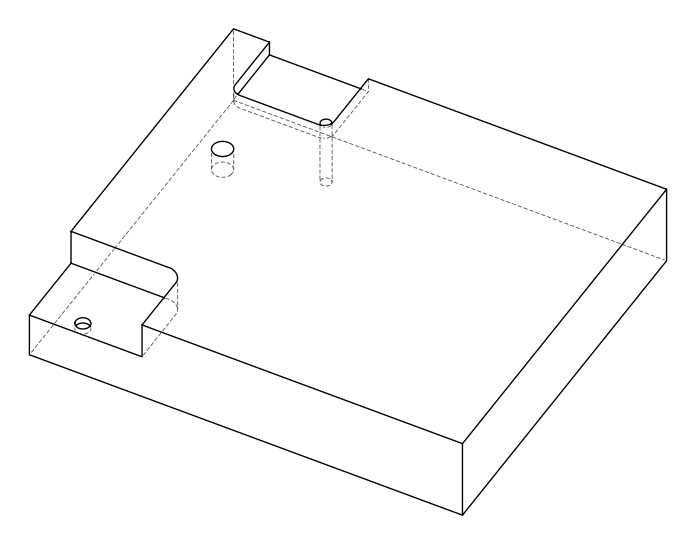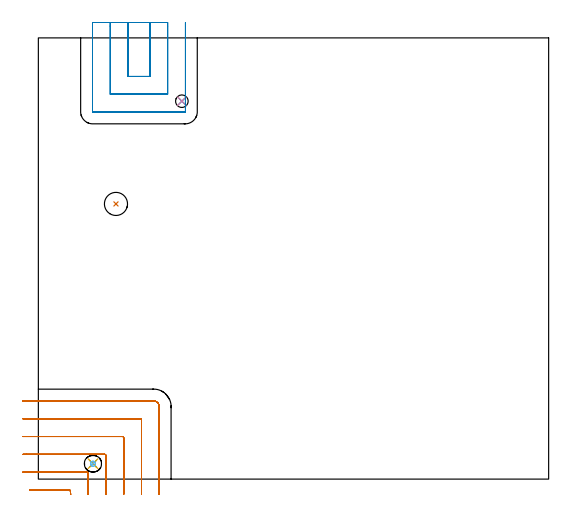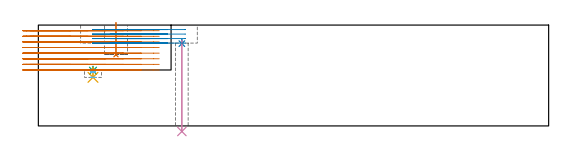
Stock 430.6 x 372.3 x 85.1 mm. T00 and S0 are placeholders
(PLAN: 8 operations, 5 tool changes, 19.1 min)
(1 INDEXABLE_INSERT_DRILL_BLIND_HOLE_FROM_SOLID | STEP1POCKET | NXT0302_010 | 0.11 min | 7386 mm3)
(2 SPOT_DRILL | STEP1HOLE | NXT0321_9005460120000 | 0.03 min | 1608 mm3)
(3 SPOT_DRILL_1 | STEP1POCKET_1 | NXT0321_9005460120000 | 0.04 min | 4185 mm3)
(4 DRILL_THROUGH_HOLE_INTO_CENTER | STEP1HOLE | UGT0301_218 | 0.31 min | 6204 mm3)
(5 DRILL_BLIND_HOLE_INTO_CENTER | STEP1POCKET_1 | NXT0301_128 | 0.04 min | 665 mm3)
(6 MILL_ROUGH_BLIND_HOLE_CONTOUR | STEP1POCKET_1 | NXT0201_013 | Spiral | 0.19 min | 1770 mm3)
(7 MILL_CORNER_NOTCH_RECTANGULAR | CORNER_NOTCH_RECTANGULAR | UGT0201_094 | Follow Part, ap 5, ae 75% | 12.56 min | 314818 mm3)
(8 MILL_SLOT | SLOT_PARTIAL_RECTANGULAR | UGT0201_094 | Follow Part, ap 5, ae 75% | 5.78 min | 106080 mm3)
(TOOL NXT0302_010 | Index. Insert Drill 19.5mm [880-D1950L25-05] | D19.5 PA176 FL98 Z2)
(TOOL NXT0321_9005460120000 | NC Spot Drill, 142deg, 12mm, Carbide, Uncoated | D12 PA142 FL30 Z2)
(TOOL UGT0301_218 | Twist Drill 10.6 mm | D10.6 PA118 FL86 Z2)
(TOOL NXT0301_128 | Carbide Drill 12mm [861.1-1200-036A1-GP GC34] | D12 PA150 FL37.4 Z2)
(TOOL NXT0201_013 | ENDMILL 10mm | D10 FL30 Z4)
(TOOL UGT0201_094 | End mill 20 mm | D20 FL38 Z4)
(OP 1 INDEXABLE_INSERT_DRILL_BLIND_HOLE_FROM_SOLID)
G17 G21 G94 G90
T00 M6
G54
G17 G0 G90 X65.5 Y232.2 S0 M3
G43 Z95.1 H1
G94 G81 G98 Z60.1 F250. R87.1
G80
M5
M2
(OP 2 SPOT_DRILL)
G17 G21 G94 G90
T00 M6
G54
G17 G0 G90 X121.1 Y318.9 S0 M3
G43 Z95.1 H0
G94 G81 G98 Z69.444 F250. R72.9
G80
M5
M2
(OP 3 SPOT_DRILL_1)
G17 G21 G94 G90
T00 M6
G54
G17 G0 G90 X46.1 Y13. S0 M3
G43 Z95.1 H0
G94 G81 G98 Z46.585 F250. R50.2
G80
M5
M2
(OP 4 DRILL_THROUGH_HOLE_INTO_CENTER)
G17 G21 G94 G90
T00 M6
G54
G17 G0 G90 X121.1 Y318.9 S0 M3
G43 Z95.1 H0
G94 G73 G98 Z-4.685 F250. Q9.323 R71.9
G80
M5
M2
(OP 5 DRILL_BLIND_HOLE_INTO_CENTER)
G17 G21 G94 G90
T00 M6
G54
G17 G0 G90 X46.1 Y13. S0 M3
G43 Z95.1 H1
G94 G81 G98 Z41. F250. R49.2
G80
M5
M2
(OP 6 MILL_ROUGH_BLIND_HOLE_CONTOUR)
G17 G21 G94 G90
T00 M6
G54
G17 G0 G90 X46.1 Y13. S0 M3
G43 Z95.1 H0
Z45.6
G94 G3 X46.493 Y14.757 R0.923 F250.
X44.155 Y13.915 R1.757
X45.185 Y11.055 R2.15
X44.155 Y13.915 R-2.15
X44.67 Y12.485 R1.075
X46.1 Y13. R1.075
G0 Z41.
G3 X46.493 Y14.757 R0.923
X44.155 Y13.915 R1.757
X45.185 Y11.055 R2.15
X44.155 Y13.915 R-2.15
X44.67 Y12.485 R1.075
X46.1 Y13. R1.075
G0 Z95.1
M5
M2
(OP 7 MILL_CORNER_NOTCH_RECTANGULAR)
G17 G21 G94 G90
T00 M6
G54
G17 G0 G90 X27.295 Y-12.985 S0 M3
G43 Z95.1 H0
Z80.362
G94 G1 X26.995 Y-10. F250.
G3 X26.007 Y-9.1 R1. F500.
G1 X-4.146
X-7.146 F250.
G0 Z95.1
X42. Y-13.
Z80.362
G1 Y-10.
Y4.906 F500.
G3 X41.006 Y5.9 R1.
G1 X-10.
X-13. F250.
G0 Z95.1
X57. Y-13.
Z80.362
G1 Y-10.
Y19.906 F500.
G3 X56.006 Y20.9 R1.
G1 X-10.
X-13. F250.
G0 Z95.1
X72. Y-13.
Z80.362
G1 Y-10.
Y34.905 F500.
G3 X71.005 Y35.9 R1.
G1 X-10.
X-13. F250.
G0 Z95.1
X87. Y-13.
Z80.362
G1 Y-10.
Y49.905 F500.
G3 X86.005 Y50.9 R1.
G1 X-10.
X-13. F250.
G0 Z95.1
X102. Y-13.
Z80.362
G1 Y-10.
Y61.2 F500.
G3 X97.3 Y65.9 R4.7
G1 X-10.
X-13. F250.
G0 Z95.1
X27.295 Y-12.985
Z75.625
G1 X26.995 Y-10.
G3 X26.007 Y-9.1 R1. F500.
G1 X-4.146
X-7.146 F250.
G0 Z95.1
X42. Y-13.
Z75.625
G1 Y-10.
Y4.906 F500.
G3 X41.006 Y5.9 R1.
G1 X-10.
X-13. F250.
G0 Z95.1
X57. Y-13.
Z75.625
G1 Y-10.
Y19.906 F500.
G3 X56.006 Y20.9 R1.
G1 X-10.
X-13. F250.
G0 Z95.1
X72. Y-13.
Z75.625
G1 Y-10.
Y34.905 F500.
G3 X71.005 Y35.9 R1.
G1 X-10.
X-13. F250.
G0 Z95.1
X87. Y-13.
Z75.625
G1 Y-10.
Y49.905 F500.
G3 X86.005 Y50.9 R1.
G1 X-10.
X-13. F250.
G0 Z95.1
X102. Y-13.
Z75.625
G1 Y-10.
Y61.2 F500.
G3 X97.3 Y65.9 R4.7
G1 X-10.
X-13. F250.
G0 Z95.1
X27.295 Y-12.985
Z70.887
G1 X26.995 Y-10.
G3 X26.007 Y-9.1 R1. F500.
G1 X-4.146
X-7.146 F250.
G0 Z95.1
X42. Y-13.
Z70.887
G1 Y-10.
Y4.906 F500.
G3 X41.006 Y5.9 R1.
G1 X-10.
X-13. F250.
G0 Z95.1
X57. Y-13.
Z70.887
G1 Y-10.
Y19.906 F500.
G3 X56.006 Y20.9 R1.
G1 X-10.
X-13. F250.
G0 Z95.1
X72. Y-13.
Z70.887
G1 Y-10.
Y34.905 F500.
G3 X71.005 Y35.9 R1.
G1 X-10.
X-13. F250.
G0 Z95.1
X87. Y-13.
Z70.887
G1 Y-10.
Y49.905 F500.
G3 X86.005 Y50.9 R1.
G1 X-10.
X-13. F250.
G0 Z95.1
X102. Y-13.
Z70.887
G1 Y-10.
Y61.2 F500.
G3 X97.3 Y65.9 R4.7
G1 X-10.
X-13. F250.
G0 Z95.1
X27.295 Y-12.985
Z66.15
G1 X26.995 Y-10.
G3 X26.007 Y-9.1 R1. F500.
G1 X-4.146
X-7.146 F250.
G0 Z95.1
X42. Y-13.
Z66.15
G1 Y-10.
Y4.906 F500.
G3 X41.006 Y5.9 R1.
G1 X-10.
X-13. F250.
G0 Z95.1
X57. Y-13.
Z66.15
G1 Y-10.
Y19.906 F500.
G3 X56.006 Y20.9 R1.
G1 X-10.
X-13. F250.
G0 Z95.1
X72. Y-13.
Z66.15
G1 Y-10.
Y34.905 F500.
G3 X71.005 Y35.9 R1.
G1 X-10.
X-13. F250.
G0 Z95.1
X87. Y-13.
Z66.15
G1 Y-10.
Y49.905 F500.
G3 X86.005 Y50.9 R1.
G1 X-10.
X-13. F250.
G0 Z95.1
X102. Y-13.
Z66.15
G1 Y-10.
Y61.2 F500.
G3 X97.3 Y65.9 R4.7
G1 X-10.
X-13. F250.
G0 Z95.1
X27.295 Y-12.985
Z61.412
G1 X26.995 Y-10.
G3 X26.007 Y-9.1 R1. F500.
G1 X-4.146
X-7.146 F250.
G0 Z95.1
X42. Y-13.
Z61.412
G1 Y-10.
Y4.906 F500.
G3 X41.006 Y5.9 R1.
G1 X-10.
X-13. F250.
G0 Z95.1
X57. Y-13.
Z61.412
G1 Y-10.
Y19.906 F500.
G3 X56.006 Y20.9 R1.
G1 X-10.
X-13. F250.
G0 Z95.1
X72. Y-13.
Z61.412
G1 Y-10.
Y34.905 F500.
G3 X71.005 Y35.9 R1.
G1 X-10.
X-13. F250.
G0 Z95.1
X87. Y-13.
Z61.412
G1 Y-10.
Y49.905 F500.
G3 X86.005 Y50.9 R1.
G1 X-10.
X-13. F250.
G0 Z95.1
X102. Y-13.
Z61.412
G1 Y-10.
Y61.2 F500.
G3 X97.3 Y65.9 R4.7
G1 X-10.
X-13. F250.
G0 Z95.1
X27.295 Y-12.985
Z56.675
G1 X26.995 Y-10.
G3 X26.007 Y-9.1 R1. F500.
G1 X-4.146
X-7.146 F250.
G0 Z95.1
X42. Y-13.
Z56.675
G1 Y-10.
Y4.906 F500.
G3 X41.006 Y5.9 R1.
G1 X-10.
X-13. F250.
G0 Z95.1
X57. Y-13.
Z56.675
G1 Y-10.
Y19.906 F500.
G3 X56.006 Y20.9 R1.
G1 X-10.
X-13. F250.
G0 Z95.1
X72. Y-13.
Z56.675
G1 Y-10.
Y34.905 F500.
G3 X71.005 Y35.9 R1.
G1 X-10.
X-13. F250.
G0 Z95.1
X87. Y-13.
Z56.675
G1 Y-10.
Y49.905 F500.
G3 X86.005 Y50.9 R1.
G1 X-10.
X-13. F250.
G0 Z95.1
X102. Y-13.
Z56.675
G1 Y-10.
Y61.2 F500.
G3 X97.3 Y65.9 R4.7
G1 X-10.
X-13. F250.
G0 Z95.1
X27.295 Y-12.985
Z51.937
G1 X26.995 Y-10.
G3 X26.007 Y-9.1 R1. F500.
G1 X-4.146
X-7.146 F250.
G0 Z95.1
X42. Y-13.
Z51.937
G1 Y-10.
Y4.906 F500.
G3 X41.006 Y5.9 R1.
G1 X-10.
X-13. F250.
G0 Z95.1
X57. Y-13.
Z51.937
G1 Y-10.
Y19.906 F500.
G3 X56.006 Y20.9 R1.
G1 X-10.
X-13. F250.
G0 Z95.1
X72. Y-13.
Z51.937
G1 Y-10.
Y34.905 F500.
G3 X71.005 Y35.9 R1.
G1 X-10.
X-13. F250.
G0 Z95.1
X87. Y-13.
Z51.937
G1 Y-10.
Y49.905 F500.
G3 X86.005 Y50.9 R1.
G1 X-10.
X-13. F250.
G0 Z95.1
X102. Y-13.
Z51.937
G1 Y-10.
Y61.2 F500.
G3 X97.3 Y65.9 R4.7
G1 X-10.
X-13. F250.
G0 Z95.1
X27.295 Y-12.985
Z47.2
G1 X26.995 Y-10.
G3 X26.007 Y-9.1 R1. F500.
G1 X-4.146
X-7.146 F250.
G0 Z95.1
X42. Y-13.
Z47.2
G1 Y-10.
Y4.906 F500.
G3 X41.006 Y5.9 R1.
G1 X-10.
X-13. F250.
G0 Z95.1
X57. Y-13.
Z47.2
G1 Y-10.
Y19.906 F500.
G3 X56.006 Y20.9 R1.
G1 X-10.
X-13. F250.
G0 Z95.1
X72. Y-13.
Z47.2
G1 Y-10.
Y34.905 F500.
G3 X71.005 Y35.9 R1.
G1 X-10.
X-13. F250.
G0 Z95.1
X87. Y-13.
Z47.2
G1 Y-10.
Y49.905 F500.
G3 X86.005 Y50.9 R1.
G1 X-10.
X-13. F250.
G0 Z95.1
X102. Y-13.
Z47.2
G1 Y-10.
Y61.2 F500.
G3 X97.3 Y65.9 R4.7
G1 X-10.
X-13. F250.
G0 Z95.1
M5
M2
(OP 8 MILL_SLOT)
G17 G21 G94 G90
T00 M6
G54
G17 G0 G90 X75.7 Y385.3 S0 M3
G43 Z95.1 H0
Z81.3
G94 G1 Y382.3 F250.
Y339.8 F500.
X94.1
Y382.3
Y385.3 F250.
X60.7
Y382.3
Y324.8 F500.
X109.1
Y382.3
Y385.3 F250.
X45.7
Y382.3
Y310. F500.
G3 X45.9 Y309.8 R0.2
G1 X123.9
G3 X124.1 Y310. R0.2
G1 Y382.3
Y385.3 F250.
G0 X75.7 Z77.5
G1 Y382.3
Y339.8 F500.
X94.1
Y382.3
Y385.3 F250.
X60.7
Y382.3
Y324.8 F500.
X109.1
Y382.3
Y385.3 F250.
X45.7
Y382.3
Y310. F500.
G3 X45.9 Y309.8 R0.2
G1 X123.9
G3 X124.1 Y310. R0.2
G1 Y382.3
Y385.3 F250.
G0 X75.7 Z73.7
G1 Y382.3
Y339.8 F500.
X94.1
Y382.3
Y385.3 F250.
X60.7
Y382.3
Y324.8 F500.
X109.1
Y382.3
Y385.3 F250.
X45.7
Y382.3
Y310. F500.
G3 X45.9 Y309.8 R0.2
G1 X123.9
G3 X124.1 Y310. R0.2
G1 Y382.3
Y385.3 F250.
G0 X75.7 Z69.9
G1 Y382.3
Y339.8 F500.
X94.1
Y382.3
Y385.3 F250.
X60.7
Y382.3
Y324.8 F500.
X109.1
Y382.3
Y385.3 F250.
X45.7
Y382.3
Y310. F500.
G3 X45.9 Y309.8 R0.2
G1 X123.9
G3 X124.1 Y310. R0.2
G1 Y382.3
Y385.3 F250.
G0 Z95.1
M5
M2
